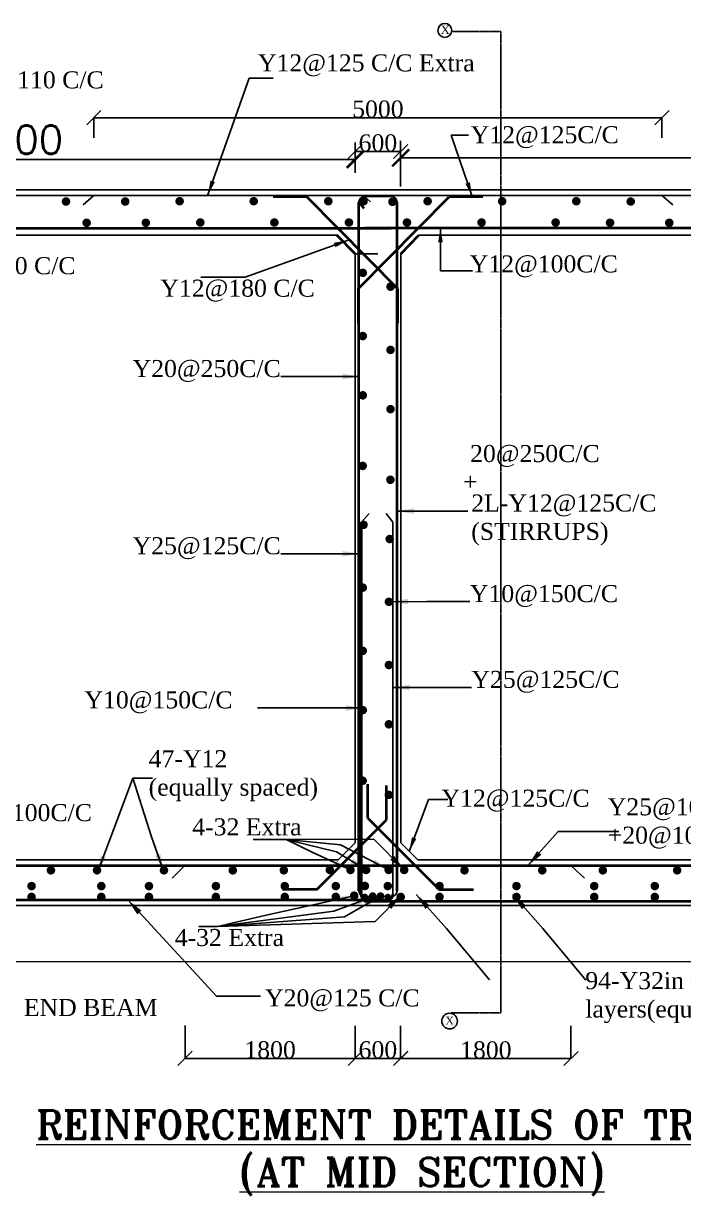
# Model space of a CAD drawing. Header units: inches. Extents: x -400915 to 515323, y 79868 to 577806.
# Drawn here: x 176513 to 182323, y 263364 to 273685 of the extents above; entities that cross this region are included whole.
import ezdxf

# ---------------------------------------------------------------- set-up
doc = ezdxf.new("R2010")
doc.units = ezdxf.units.IN
doc.header["$LTSCALE"] = 0.315
doc.header["$MEASUREMENT"] = 0
doc.linetypes.add('CENTER', pattern=[50.8, 31.75, -6.35, 6.35, -6.35])
doc.layers.get('0').update_dxf_attribs({"color": 9})
for name, color, linetype, lineweight in [('crass barrier', 1, 'Continuous', 20), ('RFC', 4, 'Continuous', 40), ('STRUC', 2, 'Continuous', 20), ('TXC', 7, 'Continuous', 40)]:
    doc.layers.add(name, color=color, linetype=linetype, lineweight=lineweight)
for name, color, linetype in [('rec', 7, 'Continuous'), ('stru', 2, 'Continuous'), ('TEXT', 3, 'Continuous')]:
    doc.layers.add(name, color=color, linetype=linetype)
doc.styles.add('ROMANS', font='ROMANS')
doc.styles.add('ROMANT', font='romant.shx')
doc.styles.get("Standard").update_dxf_attribs({"font": 'romantic.ttf'})
doc.dimstyles.new('75', dxfattribs={"dimscale": 0, "dimtxt": 2.5, "dimasz": 2.5, "dimexe": 1.5, "dimexo": 1.5, "dimgap": 1, "dimtad": 1, "dimdec": 0, "dimzin": 0, "dimdsep": 46, "dimtxsty": 'ROMANS', "dimblk": 'ARCHTICK', "dimcen": -0.75, "dimclrd": 1, "dimclre": 1, "dimclrt": 3, "dimadec": 0, "dimazin": 0, "dimtfac": 1, "dimtdec": 0, "dimtofl": 0, "dimtmove": 0, "dimatfit": 3, "dimfxl": 1, "dimtolj": 1, "dimtzin": 0, "dimarcsym": 0})
doc.dimstyles.new('kri', dxfattribs={"dimtxt": 150, "dimasz": 125, "dimexe": 0.18, "dimexo": 0.0625, "dimgap": 0.09, "dimtad": 1, "dimdec": 0, "dimrnd": 1, "dimzin": 0, "dimdsep": 46, "dimtxsty": 'Standard', "dimblk": 'OBLIQUE', "dimcen": 0.09, "dimclrd": 1, "dimclre": 5, "dimclrt": 3, "dimadec": 0, "dimazin": 0, "dimtfac": 1, "dimtdec": 0, "dimtofl": 0, "dimtmove": 2, "dimatfit": 3, "dimfxl": 1, "dimtolj": 1, "dimtzin": 0, "dimarcsym": 0})

# ---------------------------------------------------------------- blocks, each defined once
blk = doc.blocks.new('_ArchTick')
at = {"layer": 'crass barrier', "color": 0, "const_width": 0.15}
blk.add_lwpolyline([(-0.5, -0.5), (0.5, 0.5)], dxfattribs=at)
blk = doc.blocks.new('*D120')
at = {"layer": 'Defpoints', "color": 0, "linetype": 'Continuous', "transparency": 16777216}
for p in [(179433, 272487), (179433, 272220), (173433, 272120)]:
    blk.add_point(p, dxfattribs=at)
at = {"layer": 'STRUC', "color": 1, "linetype": 'Continuous', "lineweight": -2, "transparency": 16777216}
for p, q in [((173433, 272270), (173433, 272637)), ((179433, 272370), (179433, 272637)), ((173433, 272487), (179433, 272487))]:
    blk.add_line(p, q, dxfattribs=at)
at = {"layer": 'STRUC', "color": 1, "linetype": 'Continuous', "lineweight": -2, "transparency": 16777216, "xscale": 150, "yscale": 150, "zscale": 150, "rotation": 180}
blk.add_blockref('_ArchTick', (173433, 272487), dxfattribs=at)
at = {"layer": 'STRUC', "color": 1, "linetype": 'Continuous', "lineweight": -2, "transparency": 16777216, "xscale": 150, "yscale": 150, "zscale": 150}
blk.add_blockref('_ArchTick', (179433, 272487), dxfattribs=at)
at = {"layer": 'STRUC', "color": 3, "linetype": 'Continuous', "transparency": 16777216, "insert": (176433, 272662), "char_height": 250, "attachment_point": 5, "style": 'ROMANS'}
blk.add_mtext('\\A1;6000', dxfattribs=at)
blk = doc.blocks.new('*D122')
at = {"layer": 'Defpoints', "color": 0, "linetype": 'Continuous', "transparency": 16777216}
for p in [(185833, 272501), (179833, 272100), (185833, 272100)]:
    blk.add_point(p, dxfattribs=at)
at = {"layer": 'STRUC', "color": 1, "linetype": 'Continuous', "lineweight": -2, "transparency": 16777216}
for p, q in [((179833, 272250), (179833, 272651)), ((185833, 272250), (185833, 272651)), ((179833, 272501), (185833, 272501))]:
    blk.add_line(p, q, dxfattribs=at)
at = {"layer": 'STRUC', "color": 1, "linetype": 'Continuous', "lineweight": -2, "transparency": 16777216, "xscale": 150, "yscale": 150, "zscale": 150, "rotation": 180}
blk.add_blockref('_ArchTick', (179833, 272501), dxfattribs=at)
at = {"layer": 'STRUC', "color": 1, "linetype": 'Continuous', "lineweight": -2, "transparency": 16777216, "xscale": 150, "yscale": 150, "zscale": 150}
blk.add_blockref('_ArchTick', (185833, 272501), dxfattribs=at)
at = {"layer": 'STRUC', "color": 3, "linetype": 'Continuous', "transparency": 16777216, "insert": (182833, 272676), "char_height": 250, "attachment_point": 5, "style": 'ROMANS'}
blk.add_mtext('\\A1;6000', dxfattribs=at)
blk = doc.blocks.new('_Oblique')
at = {"color": 0, "linetype": 'ByBlock', "lineweight": -2}
blk.add_line((-0.5, -0.5), (0.5, 0.5), dxfattribs=at)
blk = doc.blocks.new('*D255')
at = {"layer": 'Defpoints', "color": 0, "ltscale": 0.5, "transparency": 16777216}
for p in [(177935, 264861), (179433, 264860), (179433, 264572)]:
    blk.add_point(p, dxfattribs=at)
at = {"layer": 'rec', "color": 5, "lineweight": -2, "ltscale": 0.5, "transparency": 16777216}
for p, q in [((177935, 264861), (177935, 264572)), ((179433, 264860), (179433, 264572))]:
    blk.add_line(p, q, dxfattribs=at)
at = {"layer": 'rec', "color": 1, "lineweight": -2, "ltscale": 0.5, "transparency": 16777216}
blk.add_line((177935, 264572), (179433, 264572), dxfattribs=at)
at = {"layer": 'rec', "color": 1, "lineweight": -2, "ltscale": 0.5, "transparency": 16777216, "xscale": 125, "yscale": 125, "zscale": 125, "rotation": 180}
blk.add_blockref('_Oblique', (177935, 264572), dxfattribs=at)
at = {"layer": 'rec', "color": 1, "lineweight": -2, "ltscale": 0.5, "transparency": 16777216, "xscale": 125, "yscale": 125, "zscale": 125}
blk.add_blockref('_Oblique', (179433, 264572), dxfattribs=at)
at = {"layer": 'rec', "color": 3, "ltscale": 0.5, "transparency": 16777216, "insert": (178684, 264647), "char_height": 150, "attachment_point": 5}
blk.add_mtext('\\A1;1800', dxfattribs=at)
blk = doc.blocks.new('*D256')
at = {"layer": 'Defpoints', "color": 0, "ltscale": 0.5, "transparency": 16777216}
for p in [(179433, 264860), (179833, 264860), (179833, 264572)]:
    blk.add_point(p, dxfattribs=at)
at = {"layer": 'rec', "color": 5, "lineweight": -2, "ltscale": 0.5, "transparency": 16777216}
for p, q in [((179433, 264860), (179433, 264572)), ((179833, 264860), (179833, 264572))]:
    blk.add_line(p, q, dxfattribs=at)
at = {"layer": 'rec', "color": 1, "lineweight": -2, "ltscale": 0.5, "transparency": 16777216}
blk.add_line((179433, 264572), (179833, 264572), dxfattribs=at)
at = {"layer": 'rec', "color": 1, "lineweight": -2, "ltscale": 0.5, "transparency": 16777216, "xscale": 125, "yscale": 125, "zscale": 125, "rotation": 180}
blk.add_blockref('_Oblique', (179433, 264572), dxfattribs=at)
at = {"layer": 'rec', "color": 1, "lineweight": -2, "ltscale": 0.5, "transparency": 16777216, "xscale": 125, "yscale": 125, "zscale": 125}
blk.add_blockref('_Oblique', (179833, 264572), dxfattribs=at)
at = {"layer": 'rec', "color": 3, "ltscale": 0.5, "transparency": 16777216, "insert": (179633, 264647), "char_height": 150, "attachment_point": 5}
blk.add_mtext('\\A1;600', dxfattribs=at)
blk = doc.blocks.new('*D257')
at = {"layer": 'Defpoints', "color": 0, "ltscale": 0.5, "transparency": 16777216}
for p in [(179833, 264860), (181332, 264859), (181332, 264571)]:
    blk.add_point(p, dxfattribs=at)
at = {"layer": 'rec', "color": 5, "lineweight": -2, "ltscale": 0.5, "transparency": 16777216}
for p, q in [((179833, 264860), (179833, 264571)), ((181332, 264859), (181332, 264571))]:
    blk.add_line(p, q, dxfattribs=at)
at = {"layer": 'rec', "color": 1, "lineweight": -2, "ltscale": 0.5, "transparency": 16777216}
blk.add_line((179833, 264571), (181332, 264571), dxfattribs=at)
at = {"layer": 'rec', "color": 1, "lineweight": -2, "ltscale": 0.5, "transparency": 16777216, "xscale": 125, "yscale": 125, "zscale": 125, "rotation": 180}
blk.add_blockref('_Oblique', (179833, 264571), dxfattribs=at)
at = {"layer": 'rec', "color": 1, "lineweight": -2, "ltscale": 0.5, "transparency": 16777216, "xscale": 125, "yscale": 125, "zscale": 125}
blk.add_blockref('_Oblique', (181332, 264571), dxfattribs=at)
at = {"layer": 'rec', "color": 3, "ltscale": 0.5, "transparency": 16777216, "insert": (180583, 264646), "char_height": 150, "attachment_point": 5}
blk.add_mtext('\\A1;1800', dxfattribs=at)
blk = doc.blocks.new('*D259')
at = {"layer": 'Defpoints', "color": 0, "ltscale": 0.5, "transparency": 16777216}
for p in [(182133, 272855), (177133, 272679), (182133, 272679)]:
    blk.add_point(p, dxfattribs=at)
at = {"layer": 'rec', "color": 5, "lineweight": -2, "ltscale": 0.5, "transparency": 16777216}
for p, q in [((177133, 272679), (177133, 272855)), ((182133, 272679), (182133, 272855))]:
    blk.add_line(p, q, dxfattribs=at)
at = {"layer": 'rec', "color": 1, "lineweight": -2, "ltscale": 0.5, "transparency": 16777216}
blk.add_line((177133, 272855), (182133, 272855), dxfattribs=at)
at = {"layer": 'rec', "color": 1, "lineweight": -2, "ltscale": 0.5, "transparency": 16777216, "xscale": 125, "yscale": 125, "zscale": 125, "rotation": 180}
blk.add_blockref('_Oblique', (177133, 272855), dxfattribs=at)
at = {"layer": 'rec', "color": 1, "lineweight": -2, "ltscale": 0.5, "transparency": 16777216, "xscale": 125, "yscale": 125, "zscale": 125}
blk.add_blockref('_Oblique', (182133, 272855), dxfattribs=at)
at = {"layer": 'rec', "color": 3, "ltscale": 0.5, "transparency": 16777216, "insert": (179633, 272930), "char_height": 150, "attachment_point": 5}
blk.add_mtext('\\A1;5000', dxfattribs=at)
blk = doc.blocks.new('*D260')
at = {"layer": 'Defpoints', "color": 0, "ltscale": 0.5, "transparency": 16777216}
for p in [(179433, 272487), (179833, 272557), (179833, 272487)]:
    blk.add_point(p, dxfattribs=at)
at = {"layer": 'rec', "color": 5, "lineweight": -2, "ltscale": 0.5, "transparency": 16777216}
for p, q in [((179433, 272487), (179433, 272557)), ((179833, 272487), (179833, 272557))]:
    blk.add_line(p, q, dxfattribs=at)
at = {"layer": 'rec', "color": 1, "lineweight": -2, "ltscale": 0.5, "transparency": 16777216}
blk.add_line((179433, 272557), (179833, 272557), dxfattribs=at)
at = {"layer": 'rec', "color": 1, "lineweight": -2, "ltscale": 0.5, "transparency": 16777216, "xscale": 125, "yscale": 125, "zscale": 125, "rotation": 180}
blk.add_blockref('_Oblique', (179433, 272557), dxfattribs=at)
at = {"layer": 'rec', "color": 1, "lineweight": -2, "ltscale": 0.5, "transparency": 16777216, "xscale": 125, "yscale": 125, "zscale": 125}
blk.add_blockref('_Oblique', (179833, 272557), dxfattribs=at)
at = {"layer": 'rec', "color": 3, "ltscale": 0.5, "transparency": 16777216, "insert": (179633, 272632), "char_height": 150, "attachment_point": 5}
blk.add_mtext('\\A1;600', dxfattribs=at)

msp = doc.modelspace()

# ---------------------------------------------------------------- linework, layer by layer
at = {"layer": 'rec', "color": 1, "linetype": 'CENTER', "ltscale": 0.5}
for p, q in [((180714.8, 273613.6), (180289.1, 273613.6)), ((180714.8, 273613.6), (180714.8, 264972.1)), ((180714.8, 264972.1), (180277.8, 264972.1))]:
    msp.add_line(p, q, dxfattribs=at)
at = {"layer": 'rec', "ltscale": 0.5}
for p, q in [((173218.5, 272170.8), (186159, 272171.1)), ((177133.3, 272171), (177037.7, 272086.9)), ((179633.3, 272171), (177133.3, 272171)), ((179515.8, 272161.6), (179752, 272161.6)), ((179515.8, 272161.6), (179567.4, 272113.8)), ((179633.3, 272171), (182133.3, 272171)), ((182133.3, 272171), (182228.8, 272086.9)), ((179433.4, 271656.4), (179633.4, 271656.4)), ((179489.9, 269294.7), (179555.3, 269370.6)), ((179765.8, 269294.7), (179705.4, 269368.8)), ((173033.4, 265419.3), (186233.5, 265428.4))]:
    msp.add_line(p, q, dxfattribs=at)
at = {"layer": 'rec', "color": 4, "ltscale": 0.5}
for p, q in [((179010.5, 272156.5), (178710.5, 272156.5)), ((180256.4, 272156.5), (180556.4, 272156.5)), ((179456.1, 271344.9), (179456.1, 271044.9)), ((179810.8, 271344.9), (179810.8, 271044.9)), ((179765.8, 266017), (179765.8, 269294.7)), ((177934.8, 266269.6), (177821.7, 266159.1)), ((181332, 266269.7), (181451, 266159.1)), ((179515.8, 265996.8), (179752, 265996.8)), ((179540.8, 265967), (179690.8, 265967.1))]:
    msp.add_line(p, q, dxfattribs=at)
at = {"layer": 'rec', "color": 1, "ltscale": 0.5}
for p, q in [((178826, 266500.7), (178534.7, 266500.1)), ((178220.6, 265733.4), (178057.5, 265733.4))]:
    msp.add_line(p, q, dxfattribs=at)
at = {"layer": 'rec', "ltscale": 0.5, "const_width": 37.5}
for points in [[(179481, 268717.1, 1), (179518.5, 268717.1, 1)], [(179711.1, 268592.3, 1), (179748.6, 268592.3, 1)]]:
    msp.add_lwpolyline(points, format="xyb", close=True, dxfattribs=at)
at = {"layer": 'rec', "color": 1, "ltscale": 0.5}
for centre, radius in [((180221.9, 273623.4), 61.3), ((180264.3, 264900.9), 69)]:
    msp.add_circle(centre, radius, dxfattribs=at)
at = {"layer": 'rec', "ltscale": 0.5}
msp.add_arc((179515.8, 272111.6), 50, 90, 180, dxfattribs=at)
at = {"layer": 'rec'}
msp.add_arc((179752, 272111.6), 50, 0, 90, dxfattribs=at)
at = {"layer": 'rec', "color": 4, "ltscale": 0.5}
msp.add_arc((179515.8, 266046.8), 50, 180, 270, dxfattribs=at)
at = {"layer": 'rec', "color": 4}
msp.add_arc((179752, 266046.8), 50, 270, 0, dxfattribs=at)
at = {"layer": 'RFC'}
for p, q in [((179810.8, 271344.9), (179010.5, 272156.5)), ((179456.1, 271344.9), (180256.4, 272156.5)), ((179465.8, 266046.8), (179465.8, 272111.6)), ((179465.8, 272111.6), (179509.2, 272057.1)), ((179802, 266046.8), (179802, 272111.6)), ((173167.9, 271882.7), (179749.3, 271882.9)), ((186114.7, 271882.9), (179517.6, 271882.9)), ((179489.9, 265996.8), (179489.9, 269294.7)), ((179545.4, 266686.9), (179545.4, 266986.9)), ((179708.5, 266674), (179708.5, 266974)), ((179545.4, 266686.9), (180173.3, 266059.1)), ((179094.4, 266060), (179708.5, 266674)), ((173180.8, 266269.4), (179283.4, 266269.7)), ((179283.4, 266269.7), (186107.4, 266269.7)), ((179094.4, 266060), (178794.4, 266060)), ((180173.3, 266059.1), (180473.3, 266059.1)), ((173356.2, 265966.7), (179715.8, 265967)), ((179540.5, 265957.2), (185901.2, 265957.5))]:
    msp.add_line(p, q, dxfattribs=at)
at = {"layer": 'RFC', "color": 2}
for p, q in [((179433.4, 271656.4), (179272.4, 271819.7)), ((179833.4, 271656.4), (179994.4, 271819.7))]:
    msp.add_line(p, q, dxfattribs=at)
at = {"layer": 'RFC'}
for points, const_width in [([(176906.1, 272116.7, -1), (176868.6, 272116.7, -1)], 37.5), ([(177427.3, 272116.7, -1), (177389.8, 272116.7, -1)], 37.5), ([(177906.4, 272119.2, -1), (177868.9, 272119.2, -1)], 37.5), ([(178558.6, 272119.2, -1), (178521.1, 272119.2, -1)], 37.5), ([(179215, 272119.2, -1), (179177.5, 272119.2, -1)], 37.5), ([(179487.9, 272119.2, 1), (179525.4, 272119.2, 1)], 37.5), ([(179742.1, 272114.1, 1), (179779.6, 272114.1, 1)], 37.5), ([(180051.8, 272119.2, 1), (180089.3, 272119.2, 1)], 37.5), ([(180708.2, 272119.2, 1), (180745.7, 272119.2, 1)], 37.5), ([(181360.4, 272119.2, 1), (181397.9, 272119.2, 1)], 37.5), ([(181839.5, 272116.7, 1), (181877, 272116.7, 1)], 37.5), ([(177088, 271929.6, -1), (177050.5, 271929.6, -1)], 37.5), ([(177609.2, 271929.6, -1), (177571.7, 271929.6, -1)], 37.5), ([(178088.3, 271932.1, -1), (178050.8, 271932.1, -1)], 37.5), ([(178740.5, 271932.1, -1), (178703, 271932.1, -1)], 37.5), ([(179396.9, 271932.1, -1), (179359.4, 271932.1, -1)], 37.5), ([(179870, 271932.1, 1), (179907.5, 271932.1, 1)], 37.5), ([(180526.4, 271932.1, 1), (180563.9, 271932.1, 1)], 37.5), ([(181178.5, 271932.1, 1), (181216, 271932.1, 1)], 37.5), ([(181657.6, 271929.6, 1), (181695.1, 271929.6, 1)], 37.5), ([(182178.9, 271929.6, 1), (182216.4, 271929.6, 1)], 37.5), ([(179481, 271489, 1), (179518.5, 271489, 1)], 37.5), ([(179725.3, 271367, 1), (179762.8, 271367, 1)], 37.5), ([(179481, 270932.2, 1), (179518.5, 270932.2, 1)], 37.5), ([(179725.3, 270810.2, 1), (179762.8, 270810.2, 1)], 37.5), ([(179480.9, 270410.5, 1), (179518.4, 270410.5, 1)], 37.5), ([(179725.1, 270288.5, 1), (179762.6, 270288.5, 1)], 37.5), ([(179479.9, 269788.8, 1), (179517.4, 269788.8, 1)], 37.5), ([(179724.1, 269666.9, 1), (179761.6, 269666.9, 1)], 37.5), ([(179487.9, 269270, 1), (179525.4, 269270, 1)], 37.5), ([(179718, 269145.2, 1), (179755.5, 269145.2, 1)], 37.5), ([(179481, 268160.4, 1), (179518.5, 268160.4, 1)], 37.5), ([(179711.1, 268035.6, 1), (179748.6, 268035.6, 1)], 37.5), ([(179480.9, 267638.6, 1), (179518.4, 267638.6, 1)], 37.5), ([(179711, 267513.8, 1), (179748.5, 267513.8, 1)], 37.5), ([(179479.9, 267017, 1), (179517.4, 267017, 1)], 37.5), ([(179710, 266892.2, 1), (179747.5, 266892.2, 1)], 37.5), ([(176736.2, 266228.3, 1), (176773.7, 266228.3, 1)], 37.5), ([(177141.7, 266228.3, 1), (177179.2, 266228.3, 1)], 37.5), ([(177731, 266228.3, 1), (177768.5, 266228.3, 1)], 37.5), ([(178337, 266228.3, 1), (178374.5, 266228.3, 1)], 37.5), ([(178786.1, 266228.3, 1), (178823.6, 266228.3, 1)], 37.5), ([(179190.9, 266231.6, 1), (179228.4, 266231.6, 1)], 37.5), ([(179372.8, 266231.5, 1), (179410.3, 266231.5, 1)], 37.5), ([(179510.5, 266231.5, 1), (179548, 266231.5, 1)], 37.5), ([(179709, 266231.5, 1), (179746.5, 266231.5, 1)], 37.5), ([(179845.5, 266231.5, 1), (179883, 266231.5, 1)], 37.5), ([(180376.4, 266228.3, 1), (180413.9, 266228.3, 1)], 37.5), ([(181061, 266228.3, 1), (181098.5, 266228.3, 1)], 37.5), ([(181593.8, 266228.3, 1), (181631.3, 266228.3, 1)], 37.5), ([(182248.3, 266228.3, 1), (182285.8, 266228.3, 1)], 37.5), ([(176565.7, 266089.3, 1), (176603.2, 266089.3, 1)], 37.5), ([(177179.6, 266089.3, 1), (177217.1, 266089.3, 1)], 37.5), ([(177599, 266089.3, 1), (177636.5, 266089.3, 1)], 37.5), ([(178188.3, 266089.3, 1), (178225.8, 266089.3, 1)], 37.5), ([(178794.4, 266089.3, 1), (178831.9, 266089.3, 1)], 37.5), ([(179243.4, 266089.3, 1), (179280.9, 266089.3, 1)], 37.5), ([(179499.6, 266090.4, 1), (179537.1, 266090.4, 1)], 37.5), ([(179701, 266089.3, 1), (179738.5, 266089.3, 1)], 37.5), ([(180156.7, 266089.3, 1), (180194.2, 266089.3, 1)], 37.5), ([(180833.7, 266089.3, 1), (180871.2, 266089.3, 1)], 37.5), ([(181518.4, 266089.3, 1), (181555.9, 266089.3, 1)], 37.5), ([(182051.2, 266089.3, 1), (182088.7, 266089.3, 1)], 37.5), ([(176565.7, 265993.8, 1), (176603.2, 265993.8, 1)], 37.5), ([(177179.6, 265993.8, 1), (177217.1, 265993.8, 1)], 37.5), ([(177599, 265993.8, 1), (177636.5, 265993.8, 1)], 37.5), ([(178188.3, 265993.8, 1), (178225.8, 265993.8, 1)], 37.5), ([(178794.4, 265993.8, 1), (178831.9, 265993.8, 1)], 37.5), ([(179243.4, 265993.8, 1), (179280.9, 265993.8, 1)], 37.5), ([(179405.4, 266004.7, 1), (179442.9, 266004.7, 1)], 37.5), ([(179504.3, 265994.9, 1), (179532.4, 265994.9, 1)], 28.1), ([(179570, 266000.8, 1), (179603.8, 266000.8, 1)], 33.8), ([(179638.5, 266000.8, 1), (179672.3, 266000.8, 1)], 33.8), ([(179705.7, 265993.8, 1), (179733.8, 265993.8, 1)], 28.1), ([(179815, 265993.7, 1), (179852.5, 265993.7, 1)], 37.5), ([(180156.7, 265993.8, 1), (180194.2, 265993.8, 1)], 37.5), ([(180833.7, 265993.8, 1), (180871.2, 265993.8, 1)], 37.5), ([(181518.4, 265993.8, 1), (181555.9, 265993.8, 1)], 37.5), ([(182051.2, 265993.8, 1), (182088.7, 265993.8, 1)], 37.5)]:
    msp.add_lwpolyline(points, format="xyb", close=True, dxfattribs=dict(at, const_width=const_width))
for centre, radius, start, end in [((179530.8, 265996.9), 40.9, 180.2364, 283.68202), ((179715.8, 266017), 50, 270.003, 0)]:
    msp.add_arc(centre, radius, start, end, dxfattribs=at)
at = {"layer": 'stru'}
for p, q in [((186233.4, 272219.7), (173033.4, 272219.4)), ((179272.4, 271819.7), (173560.3, 271819.7)), ((185672.4, 271819.7), (179994.4, 271819.7)), ((179433.4, 266469.7), (179433.4, 271656.4)), ((179833.4, 266469.7), (179833.4, 271656.4)), ((179283.4, 266319.7), (179433.4, 266469.7)), ((179833.4, 266469.7), (179983.4, 266319.7)), ((173583.4, 266319.7), (179283.4, 266319.7)), ((179983.4, 266319.7), (185683.4, 266319.7))]:
    msp.add_line(p, q, dxfattribs=at)
at = {"layer": 'stru', "ltscale": 0.5}
msp.add_line((173033.4, 265919.4), (186233.4, 265919.7), dxfattribs=at)

# ---------------------------------------------------------------- texts
at = {"layer": 'rec', "color": 1, "ltscale": 0.5}
for height, p in [(73.2, (180186, 273592.5)), (67.5, (180227.6, 264870.7))]:
    msp.add_text('X', height=height, dxfattribs=at).set_placement(p)
at = {"layer": 'TEXT', "ltscale": 0.5, "char_height": 150}
for s, insert, width, attachment_point in [('Y12@125 C/C Extra', (178576.8, 273412.6), 2156.891, 1), ('Y12@110 C/C', (175858.7, 273263.1), 2156.891, 1), ('Y12@125C/C', (180449.6, 272779.9), 2156.891, 1), ('Y12@100C/C', (180441.2, 271642.7), 2156.891, 1), ('Y12@110 C/C', (175611.1, 271626.6), 2156.891, 1), ('Y12@180 C/C', (177717.3, 271428.9), 2156.891, 1), ('Y20@250C/C', (178777.6, 270721.3), 2082.087, 3), ('20@250C/C', (180444.4, 269972.9), 2082.087, 1), ('+', (180383.5, 269723.9), 2082.087, 1), ('2L-Y12@125C/C\\P(STIRRUPS)', (180454.3, 269537.2), 2082.087, 1), ('Y25@125C/C', (178777.6, 269161), 2082.087, 3), ('Y10@150C/C', (180442.6, 268739.6), 2082.087, 1), ('Y25@125C/C', (180456.3, 267984.4), 2082.087, 1), ('Y10@150C/C', (177049.8, 267804), 2082.087, 1), ('47-Y12\\P(equally spaced)', (177615.1, 267285.5), 2156.891, 1), ('Y12@125C/C', (180192.6, 266938.4), 2156.891, 1), ('20@100C/C', (175975.7, 266811.3), 2156.891, 1), ('Y25@100C/C\\P+20@100C/C', (181656.1, 266862.5), 3356.891, 1), ('4-32 Extra', (177998.4, 266533.6), 1856.891, 7), ('4-32 Extra', (177844.4, 265559.5), 1856.891, 7), ('94-Y32in two layers(equally spaced)', (181458.5, 264882.6), 2156.891, 7), ('Y20@125 C/C', (178639.5, 264986.4), 1856.891, 7), ('END BEAM', (176516.5, 264944.5), 1856.891, 7)]:
    msp.add_mtext(s, dxfattribs=dict(at, insert=insert, width=width, attachment_point=attachment_point))
at = {"layer": 'TXC', "lineweight": 18, "insert": (180020.9, 263739.5), "char_height": 250, "width": 9218.701, "attachment_point": 5, "style": 'ROMANT'}
msp.add_mtext('{\\LREINFORCEMENT DETAILS OF TROUGH\\P(AT MID SECTION)}', dxfattribs=at)

# ---------------------------------------------------------------- dimensions: what is measured, and where the dimension line sits
at = {"layer": 'rec', "ltscale": 0.5}
dim = msp.add_linear_dim(base=(182133.3, 272855.1), p1=(177133.2, 272679), p2=(182133.3, 272679), dimstyle='kri', dxfattribs=at)
dim.commit()
dim.dimension.update_dxf_attribs({"geometry": '*D259', "text_midpoint": (179633.2, 272930.2)})
for base, p1, p2, text, picture, middle in [((179833.4, 272556.6), (179433.4, 272486.8), (179833.4, 272486.8), '600', '*D260', (179633.4, 272631.6)), ((179433.4, 264571.9), (177934.8, 264861.1), (179433.4, 264860.3), '1800', '*D255', (178684.1, 264647)), ((179833.4, 264571.8), (179433.4, 264860.3), (179833.4, 264860.3), '600', '*D256', (179633.4, 264646.8)), ((181332, 264571.1), (179833.4, 264860.3), (181332, 264859.5), '1800', '*D257', (180582.7, 264646.2))]:
    dim = msp.add_linear_dim(base=base, p1=p1, p2=p2, text=text, dimstyle='kri', dxfattribs=at)
    dim.commit()
    dim.dimension.update_dxf_attribs({"geometry": picture, "text_midpoint": middle})
at = {"layer": 'STRUC', "linetype": 'Continuous'}
for base, p1, p2, picture, middle in [((179433.4, 272486.8), (173433.4, 272119.7), (179433.4, 272219.7), '*D120', (176433.4, 272661.8)), ((185833.4, 272501), (179833.4, 272100.4), (185833.4, 272100.4), '*D122', (182833.4, 272676))]:
    dim = msp.add_linear_dim(base=base, p1=p1, p2=p2, dimstyle='75', override={"dimscale": 100, "dimasz": 1.5, "dimgap": 0.5, "dimtmove": 2}, dxfattribs=at)
    dim.commit()
    dim.dimension.update_dxf_attribs({"geometry": picture, "text_midpoint": middle})

# ---------------------------------------------------------------- leaders
at = {"layer": 'rec', "ltscale": 0.5}
for points, override in [([(178136.9, 272176), (178499.4, 273203.1), (178711.7, 273203.1)], {"dimgap": 0.09, "dimtad": 0}), ([(180463.2, 272161.4), (180276.7, 272702.2), (180431.4, 272702.2)], {"dimgap": 0.09, "dimtad": 0}), ([(180183.4, 271882.9), (180183.4, 271505.9), (180464.9, 271505.9)], {"dimgap": 0.09, "dimtad": 0}), ([(179370, 271775.9), (178464.4, 271452), (178075.6, 271452)], {"dimgap": 0.09, "dimtad": 0}), ([(179471.7, 270574.7), (179156.9, 270575.6), (178778.5, 270575.3)], {"dimasz": 150, "dimgap": 0.09, "dimtad": 0}), ([(179802, 269390.7), (180322.5, 269390.8), (180425.4, 269390.8)], {"dimasz": 150, "dimgap": 0.09, "dimtad": 0}), ([(179471.7, 269014.4), (179156.9, 269015.3), (178778.5, 269014.9)], {"dimasz": 150, "dimgap": 0.09, "dimtad": 0}), ([(179748.6, 268593), (180063.3, 268594), (180441.8, 268593.6)], {"dimasz": 150, "dimgap": 0.09, "dimtad": 0}), ([(179762.2, 267837.8), (180077, 267838.8), (180455.4, 267838.4)], {"dimasz": 150, "dimgap": 0.09, "dimtad": 0}), ([(179499.7, 267657.4), (179109.9, 267657.5), (178572.4, 267657.6)], {"dimasz": 150, "dimgap": 0.09, "dimtad": 0}), ([(177163.7, 266209.8), (177476.4, 267040), (177649.7, 267040.1)], {"dimasz": 150, "dimgap": 0.09, "dimtad": 0}), ([(177745, 266223), (177639.2, 266522.2), (177476.4, 267040)], {"dimasz": 150, "dimgap": 0.09, "dimtad": 0}), ([(179908.4, 266394.7), (180077.1, 266851.9), (180248.1, 266851.9)], {"dimgap": 0.09, "dimtad": 0}), ([(179864.3, 266231.5), (179595.9, 266503.4), (178826, 266500.7)], {"dimasz": 150, "dimgap": 0.09, "dimtad": 0}), ([(179727.7, 266231.5), (179303, 266451.4), (178826, 266500.7)], {"dimasz": 150, "dimgap": 0.09, "dimtad": 0}), ([(179529.2, 266231.5), (179268.7, 266390.6), (178826, 266500.7)], {"dimasz": 150, "dimgap": 0.09, "dimtad": 0}), ([(179391.5, 266231.5), (179060, 266385.5), (178826, 266500.7)], {"dimasz": 150, "dimgap": 0.09, "dimtad": 0}), ([(177431.7, 265967), (178212.6, 265120.9), (178598.5, 265120.9)], {"dimasz": 150, "dimgap": 0.09, "dimtad": 0}), ([(179837.7, 266010.4), (179607.7, 265778.8), (178220.6, 265733.4)], {"dimasz": 150, "dimgap": 0.09, "dimtad": 0}), ([(179424.1, 266004.7), (178675.3, 265839.3), (178220.6, 265733.4)], {"dimasz": 150, "dimgap": 0.09, "dimtad": 0}), ([(179655.4, 266000.8), (179337.5, 265818.8), (178220.6, 265733.4)], {"dimasz": 150, "dimgap": 0.09, "dimtad": 0}), ([(179586.9, 265994.9), (179244.1, 265869.5), (178220.6, 265733.4)], {"dimasz": 150, "dimgap": 0.09, "dimtad": 0}), ([(179969.6, 266015.5), (180236.1, 265716.3), (180614.5, 265263.6)], {"dimasz": 150, "dimgap": 0.09, "dimtad": 0}), ([(180819.2, 266013.9), (181085.6, 265714.7), (181464.1, 265261.9)], {"dimasz": 150, "dimgap": 0.09, "dimtad": 0})]:
    msp.add_leader(points, dimstyle='kri', override=override, dxfattribs=at)
at = {"layer": 'RFC'}
msp.add_leader([(180953.6, 266269.7), (181220, 266568.8), (181754.5, 266569)], dimstyle='kri', override={"dimasz": 150, "dimgap": 0.09, "dimtad": 0}, dxfattribs=at)

doc.saveas('drawing.dxf')
